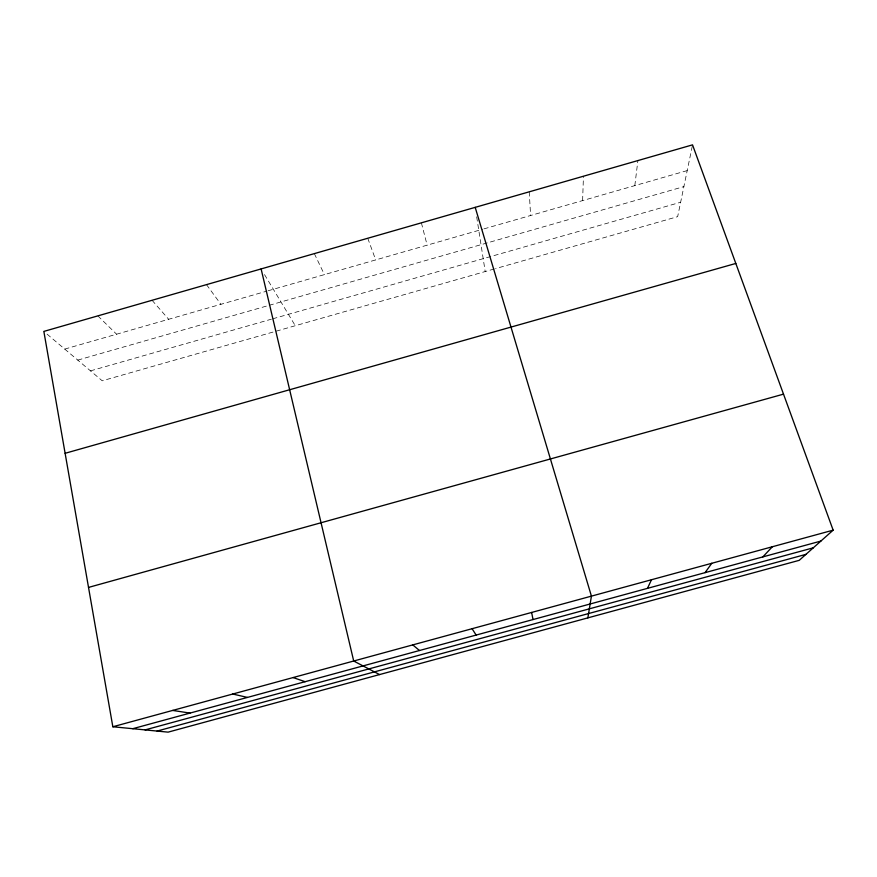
<?xml version="1.0" encoding="UTF-8"?>
<svg xmlns="http://www.w3.org/2000/svg" width="877" height="877" viewBox="0 0 877 877"><rect width="100%" height="100%" fill="white"/><g stroke="black" fill="none" stroke-linecap="round" stroke-linejoin="round"><path stroke-width="0.66" stroke-dasharray="4.38 3.29" d="M582.613 200.581L583.457 176.233M634.816 185.617L637.897 160.579M692.271 146.152L677.658 216.652L495.549 268.603M64.734 349.079L266.794 291.142M268.099 290.769L482.668 229.237M483.961 228.875L687.206 170.598M77.757 360.107L267.88 305.689M269.184 305.317L683.885 186.615M90.484 370.872L271.399 319.184M272.714 318.811L680.64 202.258M494.255 268.965L102.214 380.793L43.85 331.407M97.851 315.873L116.597 334.214M152.061 300.285L168.658 319.283M206.49 284.641L220.905 304.297M264.514 274.578L295.275 325.729M314.339 253.628L324.424 274.622M367.759 238.259L375.696 259.921M421.377 222.835L427.143 245.165M476.682 216.827L485.2 271.552M529.226 191.822L530.607 215.501"/><path stroke-width="1.32" d="M587.875 617.868L591.427 596.13L475.202 207.356M647.489 588.346L651.479 579.741M705.064 572.648L711.784 563.286M762.858 556.884L772.341 546.755M833.15 530.157L799.221 560.337L168.099 732.142L112.837 726.759L43.85 331.407L692.534 144.858L833.15 530.157L112.837 726.759M65.117 453.299L735.814 263.451M88.522 587.415L783.512 394.146M132.756 728.699L820.894 541.065M145.1 729.894L813.319 547.807M157.104 731.067L805.963 554.352M172.67 710.425L189.98 713.089M232.756 694.025L247.435 697.423M293.104 677.559L305.119 681.703M379.577 674.577L353.705 661.017L261.116 268.932M412.76 644.891L419.48 650.515M472.078 628.71L476.145 635.069M531.626 612.453L533.03 619.557"/></g></svg>
